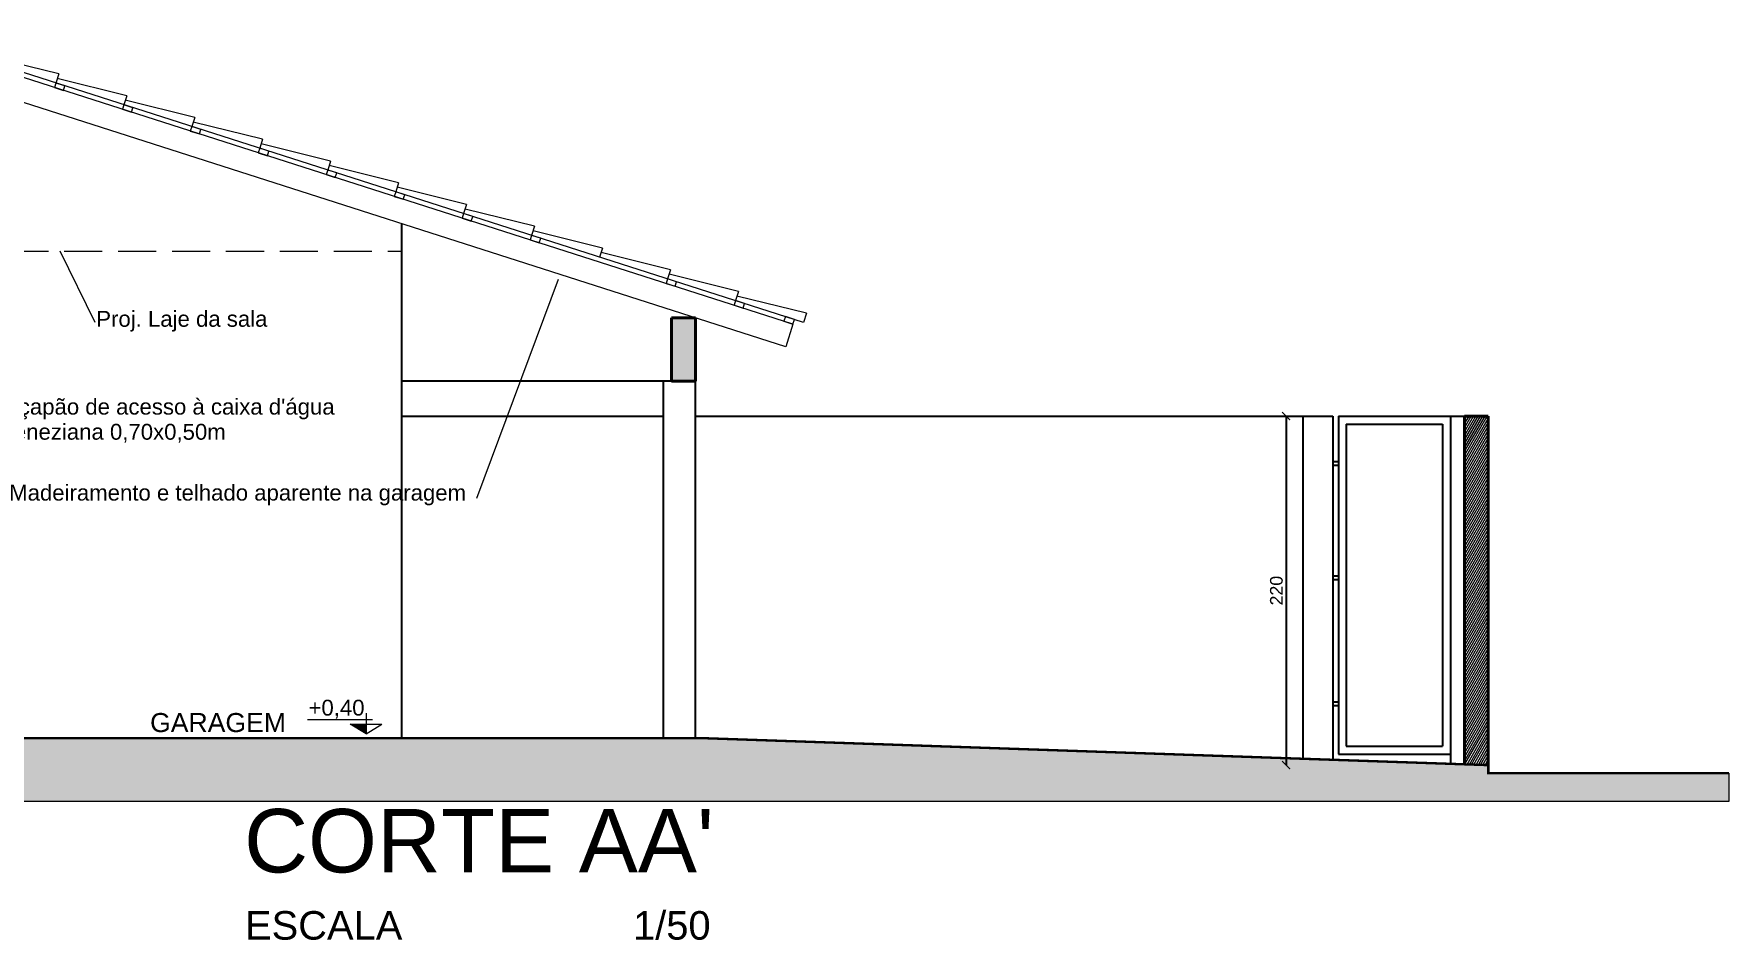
# Model space of a CAD drawing. Header units: millimetres. Extents: x 319 to 362.3, y 126.1 to 165.6.
# Drawn here: x 351.64 to 362.33, y 157.88 to 163.59 of the extents above; entities that cross this region are included whole.
import ezdxf

# ---------------------------------------------------------------- set-up
doc = ezdxf.new("R2010")
doc.units = ezdxf.units.MM
doc.header["$LTSCALE"] = 0.02
doc.header["$MEASUREMENT"] = 0
doc.linetypes.add('ACAD_ISO02W100', pattern=[15, 12, -3])
doc.layers.get('0').update_dxf_attribs({"lineweight": 13})
for name, color, linetype, lineweight in [('Auxiliares', 9, 'Continuous', 13), ('COTAS', 11, 'Continuous', 15), ('Madeiramento', 33, 'Continuous', 20), ('NIVEL', 7, 'Continuous', 15), ('Paredes', 4, 'Continuous', 40), ('Peitoril', 2, 'Continuous', 25), ('Preenchimento', 7, 'Continuous', 20), ('Projeção', 7, 'ACAD_ISO02W100', 15), ('Telhado', 23, 'Continuous', 18), ('TEXTO', 20, 'Continuous', 20)]:
    doc.layers.add(name, color=color, linetype=linetype, lineweight=lineweight)
doc.styles.add('ROMANS', font='arial.ttf', dxfattribs={"height": 0.08})
doc.dimstyles.new('ISO-50', dxfattribs={"dimtxt": 0.12, "dimasz": 0.05, "dimexe": 0.1, "dimexo": 0.1, "dimgap": 0.02, "dimtad": 1, "dimlfac": 100, "dimzin": 12, "dimtxsty": 'ROMANS', "dimblk": 'ARCHTICK', "dimcen": 2.5, "dimclrd": 256, "dimclre": 256, "dimclrt": 1, "dimadec": 0, "dimazin": 0, "dimtfac": 1, "dimtix": 1, "dimtmove": 2, "dimatfit": 1, "dimldrblk": 'DOT', "dimfxl": 1, "dimarcsym": 0})

# ---------------------------------------------------------------- blocks, each defined once
blk = doc.blocks.new('_ArchTick')
at = {"layer": 'COTAS', "color": 0, "const_width": 0.15}
blk.add_lwpolyline([(-0.5, -0.5), (0.5, 0.5)], dxfattribs=at)
blk = doc.blocks.new('*D25')
at = {"layer": 'COTAS', "lineweight": -2, "ltscale": 0.3}
blk.add_line((359.533, 161.181), (359.533, 158.981), dxfattribs=at)
at = {"layer": 'Defpoints', "color": 0, "ltscale": 0.3}
for p in [(359.533, 161.181), (359.533, 158.981), (359.533, 158.981)]:
    blk.add_point(p, dxfattribs=at)
at = {"layer": 'COTAS', "lineweight": -2, "ltscale": 0.3, "xscale": 0.05, "yscale": 0.05, "zscale": 0.05}
for p, rotation in [((359.533, 161.181), 90), ((359.533, 158.981), 270)]:
    blk.add_blockref('_ArchTick', p, dxfattribs=dict(at, rotation=rotation))
at = {"layer": 'COTAS', "color": 1, "ltscale": 0.3, "insert": (359.472, 160.081), "char_height": 0.08, "attachment_point": 5, "rotation": 90, "style": 'ROMANS'}
blk.add_mtext('220', dxfattribs=at)
blk = doc.blocks.new('_DOT')
at = {"color": 0, "linetype": 'ByBlock'}
blk.add_line((-0.5, 0), (-1, 0), dxfattribs=at)
at = {"color": 0, "linetype": 'ByBlock', "const_width": 0.5}
blk.add_lwpolyline([(-0.25, 0, 1), (0.25, 0, 1)], format="xyb", close=True, dxfattribs=at)

msp = doc.modelspace()

# ---------------------------------------------------------------- hatches: boundary and pattern name
at = {"ltscale": 0.3}
h = msp.add_hatch(dxfattribs=at)
h.set_pattern_fill('AR-CONC', color=256, scale=0.05, style=0)
h.set_pattern_definition([(50, (3.56705, 62.084), (0.3586301, -0.03137607), [0.0375, -0.4125]), (355, (3.56705, 62.084), (-0.06937567, 0.37609607), [0.03, -0.33]), (100.4514, (3.59693, 62.08137), (0.2892547, 0.34471977), [0.0318701, -0.35057106]), (46.1842, (3.56705, 62.184), (0.5336205, -0.0827595), [0.05625, -0.61875]), (96.6356, (3.6115, 62.1771), (0.46733135, 0.4870589), [0.04780514, -0.5258565]), (351.1842, (3.56705, 62.184), (0.467331, 0.4870593), [0.045, -0.495]), (21, (3.61705, 62.159), (0.29845353, -0.20130945), [0.0375, -0.4125]), (326, (3.61705, 62.159), (0.12165767, 0.36257502), [0.03, -0.33]), (71.4514, (3.64192, 62.1422), (0.4201113, 0.16126525), [0.0318701, -0.35057106]), (37.5, (3.56705, 62.08399), (0.006079928, 0.166446927), [0, -0.326, 0, -0.335, 0, -0.33125]), (7.5, (3.56705, 62.08399), (0.13153477, 0.19720586), [0, -0.191, 0, -0.3185, 0, -0.12625]), (327.5, (3.45555, 62.08399), (0.26691122, -0.011277436), [0, -0.125, 0, -0.39, 0, -0.5175]), (317.5, (3.40555, 62.084), (0.29159308, 0.05005249), [0, -0.1625, 0, -0.259, 0, -0.3675])])
h.paths.add_polyline_path([(342.65804, 162.10099), (344.20804, 162.10099), (344.20804, 162.22099), (342.50804, 162.22099), (342.50804, 161.92099), (342.65804, 161.92099)])
h.paths.add_polyline_path([(345.47575, 162.10099), (345.72263, 162.10099), (345.72263, 161.92099), (345.93476, 161.92099), (345.93476, 162.10099), (347.21487, 162.10099), (347.21487, 161.92099), (347.36487, 161.92099), (347.36487, 162.10099), (350.65804, 162.10099), (350.65804, 161.92099), (350.80804, 161.92099), (350.80804, 162.22099), (344.20804, 162.22099), (344.20804, 162.10099), (345.26362, 162.10099), (345.26362, 161.92099), (345.47575, 161.92099)])
h.paths.add_polyline_path([(355.80804, 161.80099), (355.65804, 161.80099), (355.65804, 161.40099), (355.80804, 161.40099)])
at = {"layer": 'Auxiliares', "ltscale": 0.3}
h = msp.add_hatch(dxfattribs=at)
h.set_pattern_fill('AR-PARQ1', color=256, scale=0.02, angle=45, style=0)
h.set_pattern_definition([(135, (-9.433, 67.36553), (-0.33941125, 3e-17), [0.24, -0.24]), (135, (-9.40472, 67.39381), (-0.33941125, 3e-17), [0.24, -0.24]), (135, (-9.37644, 67.4221), (-0.33941125, 3e-17), [0.24, -0.24]), (135, (-9.34816, 67.45038), (-0.33941125, 3e-17), [0.24, -0.24]), (135, (-9.31987, 67.47867), (-0.33941125, 3e-17), [0.24, -0.24]), (135, (-9.29159, 67.50695), (-0.33941125, 3e-17), [0.24, -0.24]), (135, (-9.2633, 67.53523), (-0.33941125, 3e-17), [0.24, -0.24]), (45, (-9.60271, 67.53523), (0.33941125, -3e-17), [0.24, -0.24]), (45, (-9.631, 67.56352), (0.33941125, -3e-17), [0.24, -0.24]), (45, (-9.65928, 67.5918), (0.33941125, -3e-17), [0.24, -0.24]), (45, (-9.68757, 67.62009), (0.33941125, -3e-17), [0.24, -0.24]), (45, (-9.71585, 67.64837), (0.33941125, -3e-17), [0.24, -0.24]), (45, (-9.74413, 67.67666), (0.33941125, -3e-17), [0.24, -0.24]), (45, (-9.77242, 67.70494), (0.33941125, -3e-17), [0.24, -0.24])])
h.paths.add_polyline_path([(362.32503, 158.75099), (362.32503, 158.93099), (360.80804, 158.93099), (360.80804, 158.98099), (355.85804, 159.15099), (350.80804, 159.15099), (350.80804, 159.20099), (345.72263, 159.20099), (345.72263, 159.18099), (345.47575, 159.18099), (345.47575, 159.20099), (345.26362, 159.20099), (345.26362, 159.18099), (343.45804, 159.18099), (343.45804, 159.15099), (342.65804, 159.15099), (342.65804, 159.18099), (342.50804, 159.18099), (342.50804, 159.13099), (341.45804, 159.13099), (341.45804, 158.98099), (335.80804, 158.98099), (335.80804, 158.93099), (335.29716, 158.93099), (335.29716, 158.75099)])
at = {"layer": 'COTAS', "ltscale": 0.3}
msp.add_hatch(color=256, dxfattribs=at).paths.add_polyline_path([(353.73124, 159.23985), (353.63178, 159.23985), (353.73124, 159.1784)])
at = {"layer": 'Preenchimento', "ltscale": 0.3}
h = msp.add_hatch(dxfattribs=at)
h.set_pattern_fill('LINE', color=256, scale=0.1, angle=60, style=0)
h.set_pattern_definition([(60, (-9.433008, 67.365529), (-0.01082531755, 0.00625), [])])
h.paths.add_polyline_path([(360.80804, 161.18099), (360.65804, 161.18099), (360.65804, 158.98614), (360.80804, 158.98099)])

# ---------------------------------------------------------------- linework, layer by layer
at = {"layer": 'Auxiliares', "linetype": 'Continuous'}
for p, q in [((362.32503, 158.93099), (362.32503, 158.75099)), ((362.32503, 158.75099), (335.29716, 158.75099))]:
    msp.add_line(p, q, dxfattribs=at)
at = {"layer": 'COTAS'}
for p, q in [((353.36205, 159.26912), (353.77194, 159.26912)), ((353.73124, 159.30898), (353.73124, 159.1784)), ((353.63178, 159.23985), (353.8307, 159.23985))]:
    msp.add_line(p, q, dxfattribs=at)
at = {"layer": 'COTAS', "ltscale": 0.3}
for q in [(353.63178, 159.23985), (353.8307, 159.23985)]:
    msp.add_line((353.73124, 159.1784), q, dxfattribs=at)
at = {"layer": 'Madeiramento', "linetype": 'Continuous'}
for p, q in [((356.42346, 161.76155), (350.80804, 163.55849)), ((356.37774, 161.61869), (350.80804, 163.40099)), ((356.42346, 161.76155), (356.37774, 161.61869))]:
    msp.add_line(p, q, dxfattribs=at)
for points in [[(351.77525, 163.28048), (351.76611, 163.2519), (351.82325, 163.23362), (351.8324, 163.26219)], [(352.20384, 163.14333), (352.1947, 163.11475), (352.25184, 163.09647), (352.26099, 163.12504)], [(352.63243, 163.00618), (352.62329, 162.9776), (352.68043, 162.95932), (352.68958, 162.98789)], [(353.06102, 162.86903), (353.05188, 162.84046), (353.10902, 162.82217), (353.11817, 162.85074)], [(353.48961, 162.73188), (353.48047, 162.70331), (353.53762, 162.68502), (353.54676, 162.71359)], [(353.9182, 162.59473), (353.90906, 162.56616), (353.96621, 162.54787), (353.97535, 162.57644)], [(354.3468, 162.45758), (354.33765, 162.42901), (354.3948, 162.41072), (354.40394, 162.43929)], [(354.77539, 162.32043), (354.76624, 162.29186), (354.82339, 162.27357), (354.83253, 162.30215)], [(355.63257, 162.04613), (355.62342, 162.01756), (355.68057, 161.99927), (355.68971, 162.02785)], [(356.06116, 161.90898), (356.05202, 161.88041), (356.10916, 161.86213), (356.1183, 161.8907)], [(356.37546, 161.80841), (356.36632, 161.77984), (356.42346, 161.76155), (356.4326, 161.79012)]]:
    msp.add_lwpolyline(points, close=True, dxfattribs=at)
at = {"layer": 'NIVEL', "ltscale": 0.3, "const_width": 0.015}
msp.add_lwpolyline([(343.45804, 159.18099), (345.26362, 159.18099), (345.26362, 159.20099), (345.47575, 159.20099), (345.47575, 159.18099), (345.72263, 159.18099), (345.72263, 159.20099), (350.80804, 159.20099), (350.80804, 159.15099), (355.85804, 159.15099), (360.80804, 158.98099), (360.80804, 158.93099), (362.32503, 158.93099)], dxfattribs=at)
at = {"layer": 'Paredes'}
for p, q in [((355.65804, 161.40099), (355.65804, 161.80099)), ((355.80804, 161.80099), (355.65804, 161.80099)), ((355.80804, 161.40099), (355.80804, 161.80099)), ((355.80804, 161.40099), (355.65804, 161.40099)), ((360.65804, 158.98614), (360.65804, 161.18099)), ((360.65804, 161.18099), (360.80804, 161.18099)), ((360.80804, 158.98099), (360.80804, 161.18099))]:
    msp.add_line(p, q, dxfattribs=at)
at = {"layer": 'Peitoril', "ltscale": 0.3}
for p, q in [((353.95804, 159.15099), (353.95804, 162.39299)), ((355.65804, 161.40099), (353.95804, 161.40099)), ((355.60804, 159.15099), (355.60804, 161.40099)), ((355.80804, 159.15099), (355.80804, 161.40099)), ((353.95804, 161.18099), (355.60804, 161.18099)), ((355.80804, 161.18099), (359.82719, 161.18099)), ((359.53316, 161.18099), (359.53316, 159.00099)), ((359.63923, 161.18099), (359.63923, 159.02113)), ((359.82719, 161.18099), (359.82719, 159.01468)), ((359.86254, 161.18099), (359.86254, 159.05099)), ((359.86254, 161.18099), (360.56965, 161.18099)), ((360.56965, 161.18099), (360.56965, 158.98918)), ((360.56965, 161.18099), (360.65804, 161.18099)), ((359.91254, 161.13099), (359.91254, 159.10099)), ((359.91254, 161.13099), (360.51965, 161.13099)), ((360.51965, 161.13099), (360.51965, 159.10099)), ((359.82719, 160.89417), (359.86254, 160.89417)), ((359.82719, 160.8708), (359.86254, 160.8708)), ((359.82719, 160.17444), (359.86254, 160.17444)), ((359.82719, 160.15108), (359.86254, 160.15108)), ((359.82719, 159.37995), (359.86254, 159.37995)), ((359.82719, 159.35658), (359.86254, 159.35658)), ((359.86254, 159.05099), (360.56965, 159.05099)), ((359.91254, 159.10099), (360.51965, 159.10099))]:
    msp.add_line(p, q, dxfattribs=at)
at = {"layer": 'Projeção'}
msp.add_line((350.80804, 162.22099), (353.95804, 162.22099), dxfattribs=at)
at = {"layer": 'Telhado', "linetype": 'Continuous'}
for p, q in [((356.48975, 161.77184), (350.80804, 163.58998)), ((351.79354, 163.33762), (351.3558, 163.4462)), ((351.79354, 163.33762), (351.77525, 163.28048)), ((352.22213, 163.20047), (351.78439, 163.30905)), ((352.22213, 163.20047), (352.20384, 163.14333)), ((352.65072, 163.06332), (352.21298, 163.1719)), ((352.65072, 163.06332), (352.63243, 163.00618)), ((353.07931, 162.92617), (352.64158, 163.03475)), ((353.07931, 162.92617), (353.06102, 162.86903)), ((353.5079, 162.78902), (353.07017, 162.8976)), ((353.5079, 162.78902), (353.48961, 162.73188)), ((353.93649, 162.65188), (353.49876, 162.76045)), ((353.93649, 162.65188), (353.9182, 162.59473)), ((354.36508, 162.51473), (353.92735, 162.6233)), ((354.36508, 162.51473), (354.3468, 162.45758)), ((354.79367, 162.37758), (354.35594, 162.48615)), ((354.79367, 162.37758), (354.77539, 162.32043)), ((355.22226, 162.24043), (354.78453, 162.349)), ((355.22226, 162.24043), (355.20398, 162.18328)), ((355.65085, 162.10328), (355.21312, 162.21186)), ((355.65085, 162.10328), (355.63257, 162.04613)), ((356.07945, 161.96613), (355.64171, 162.07471)), ((356.07945, 161.96613), (356.06116, 161.90898)), ((356.50804, 161.82898), (356.0703, 161.93756)), ((356.50804, 161.82898), (356.48975, 161.77184))]:
    msp.add_line(p, q, dxfattribs=at)
at = {"layer": 'TEXTO', "color": 20}
for p, q in [((352.02369, 161.77147), (351.80342, 162.22099)), ((354.4299, 160.66431), (354.94427, 162.04453))]:
    msp.add_line(p, q, dxfattribs=at)

# ---------------------------------------------------------------- texts
at = {"layer": 'TEXTO', "color": 20, "style": 'ROMANS', "text_generation_flag": 6}
for s, height, p in [('Proj. Laje da sala', 0.1, (352.03023, 161.74412)), ("Alçapão de acesso à caixa d'água", 0.1, (351.4176, 161.19054)), ('Veneziana 0,70x0,50m', 0.1, (351.4176, 161.03222)), ('Madeiramento e telhado aparente na garagem', 0.1, (351.48101, 160.64845)), ("CORTE AA' ", 0.4, (352.96207, 158.30461)), ('ESCALA', 0.18, (352.96821, 157.88089)), ('1/50', 0.18, (355.41476, 157.88089))]:
    msp.add_text(s, height=height, rotation=180, dxfattribs=at).set_placement(p)
at = {"layer": 'TEXTO', "style": 'ROMANS'}
msp.add_text('GARAGEM', height=0.12, dxfattribs=at).set_placement((352.36964, 159.18941))
at = {"layer": 'TEXTO', "color": 20, "insert": (353.36847, 159.39324), "char_height": 0.1, "width": 0.4241, "attachment_point": 1, "style": 'ROMANS'}
msp.add_mtext('+0,40', dxfattribs=at)

# ---------------------------------------------------------------- dimensions: what is measured, and where the dimension line sits
at = {"layer": 'COTAS', "ltscale": 0.3}
dim = msp.add_linear_dim(base=(359.53316, 158.98099), p1=(359.53316, 161.18099), p2=(359.53316, 158.98099), angle=90, dimstyle='ISO-50', dxfattribs=at)
dim.commit()
dim.dimension.update_dxf_attribs({"geometry": '*D25', "text_midpoint": (359.47232, 160.08099)})

doc.saveas('drawing.dxf')
